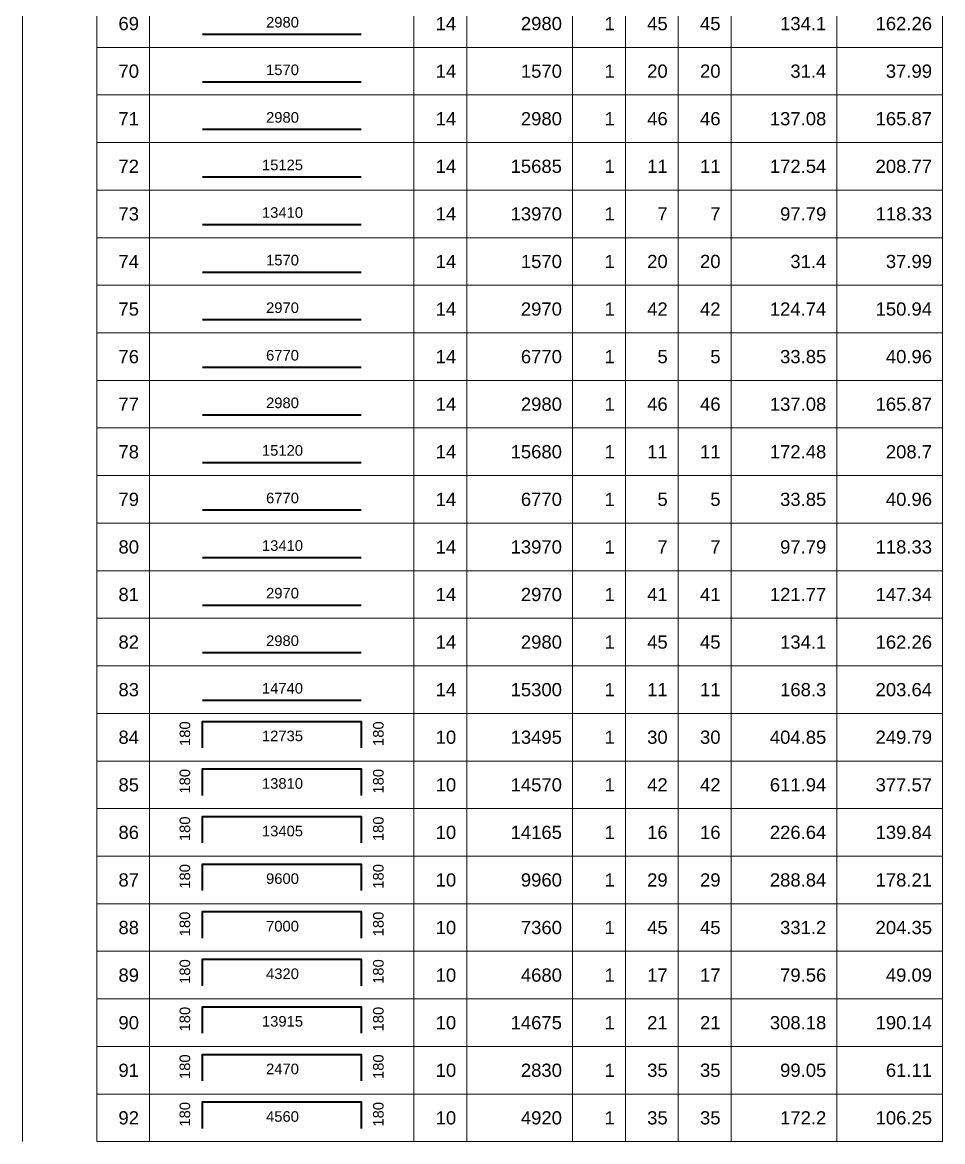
# Model space of a CAD drawing. Header units: millimetres. Extents: x -179076 to 505271, y -34263 to 117995.
# Drawn here: x -28311 to -10905, y 32337 to 53510 of the extents above; entities that cross this region are included whole.
import ezdxf
from ezdxf.enums import TextEntityAlignment as Align

# ---------------------------------------------------------------- set-up
doc = ezdxf.new("R2010")
doc.units = ezdxf.units.MM
for name, color, linetype, lineweight in [('NDC_S_REBAR', 4, 'Continuous', 35), ('NDC_S_VN TEXT', 7, 'Continuous', 20), ('NDC_Table', 3, 'Continuous', 20)]:
    doc.layers.add(name, color=color, linetype=linetype, lineweight=lineweight)
doc.styles.add('ARIAL', font='arial.ttf', dxfattribs={"width": 0.8})

# ---------------------------------------------------------------- blocks, each defined once
blk = doc.blocks.new('dang01')
at = {"layer": 'NDC_S_REBAR'}
blk.add_line((3405, -650), (6405, -650), dxfattribs=at)
at = {"layer": 'NDC_Table'}
for p, q in [((0, 0), (0, -900)), ((1405, 0), (1405, -900)), ((2405, 0), (2405, -900)), ((7405, 0), (7405, -900)), ((8405, 0), (8405, -900)), ((10405, 0), (10405, -900)), ((11405, 0), (11405, -900)), ((12405, 0), (12405, -900)), ((13405, 0), (13405, -900)), ((15405, 0), (15405, -900)), ((17405, 0), (17405, -900)), ((1405, -900), (17405, -900))]:
    blk.add_line(p, q, dxfattribs=at)
at = {"layer": 'NDC_S_VN TEXT', "style": 'ARIAL'}
for p in [(2205, -450), (8205, -450), (10205, -450), (11205, -450), (12205, -450), (13205, -450), (15205, -450), (17205, -450)]:
    blk.add_attdef('D03', text='', height=250, dxfattribs=at).set_placement(p, align=Align.MIDDLE_RIGHT)
blk.add_attdef('00000000', text='', height=200, dxfattribs=at).set_placement((4920, -425), align=Align.MIDDLE_CENTER)
blk = doc.blocks.new('dang04')
at = {"layer": 'NDC_S_REBAR'}
blk.add_lwpolyline([(3405, -650), (3405, -150), (6405, -150), (6405, -650)], dxfattribs=at)
at = {"layer": 'NDC_Table'}
for p, q in [((0, 0), (0, -900)), ((1405, 0), (1405, -900)), ((2405, 0), (2405, -900)), ((7405, 0), (7405, -900)), ((8405, 0), (8405, -900)), ((10405, 0), (10405, -900)), ((11405, 0), (11405, -900)), ((12405, 0), (12405, -900)), ((13405, 0), (13405, -900)), ((15405, 0), (15405, -900)), ((17405, 0), (17405, -900)), ((1405, -900), (17405, -900))]:
    blk.add_line(p, q, dxfattribs=at)
at = {"layer": 'NDC_S_VN TEXT', "style": 'ARIAL'}
for p in [(3073, -150), (6733, -150)]:
    blk.add_attdef('D03', text='', height=200, rotation=90, dxfattribs=at).set_placement(p, align=Align.MIDDLE_RIGHT)
for p in [(2205, -450), (8205, -450), (10205, -450), (11205, -450), (12205, -450), (13205, -450), (15205, -450), (17205, -450)]:
    blk.add_attdef('D03', text='', height=250, dxfattribs=at).set_placement(p, align=Align.MIDDLE_RIGHT)
blk.add_attdef('D03', text='', height=200, dxfattribs=at).set_placement((4920, -425), align=Align.MIDDLE_CENTER)

msp = doc.modelspace()

# ---------------------------------------------------------------- block references
at = {"layer": 'NDC_Table'}
ref = msp.add_blockref('dang01', (-28310.7, 53937.1), dxfattribs=at)
ref.add_attrib('D03', '69', dxfattribs={"layer": 'NDC_S_VN TEXT', "height": 250, "style": 'ARIAL'}).set_placement((-26105.4, 53487.1), align=Align.MIDDLE_RIGHT)
ref.add_attrib('00000000', '2980', dxfattribs={"layer": 'NDC_S_VN TEXT', "height": 200, "style": 'ARIAL'}).set_placement((-23391.1, 53512.4), align=Align.MIDDLE_CENTER)
ref.add_attrib('D03', '14', dxfattribs={"layer": 'NDC_S_VN TEXT', "height": 250, "style": 'ARIAL'}).set_placement((-20105.4, 53487.1), align=Align.MIDDLE_RIGHT)
ref.add_attrib('D03', '2980', dxfattribs={"layer": 'NDC_S_VN TEXT', "height": 250, "style": 'ARIAL'}).set_placement((-18105.4, 53487.1), align=Align.MIDDLE_RIGHT)
ref.add_attrib('D03', '1', dxfattribs={"layer": 'NDC_S_VN TEXT', "height": 250, "style": 'ARIAL'}).set_placement((-17105.4, 53487.1), align=Align.MIDDLE_RIGHT)
ref.add_attrib('D03', '45', dxfattribs={"layer": 'NDC_S_VN TEXT', "height": 250, "style": 'ARIAL'}).set_placement((-16105.4, 53487.1), align=Align.MIDDLE_RIGHT)
ref.add_attrib('D03', '45', dxfattribs={"layer": 'NDC_S_VN TEXT', "height": 250, "style": 'ARIAL'}).set_placement((-15105.4, 53487.5), align=Align.MIDDLE_RIGHT)
ref.add_attrib('D03', '134.1', dxfattribs={"layer": 'NDC_S_VN TEXT', "height": 250, "style": 'ARIAL'}).set_placement((-13105.4, 53487.1), align=Align.MIDDLE_RIGHT)
ref.add_attrib('D03', '162.26', dxfattribs={"layer": 'NDC_S_VN TEXT', "height": 250, "style": 'ARIAL'}).set_placement((-11105.4, 53487.1), align=Align.MIDDLE_RIGHT)
ref = msp.add_blockref('dang01', (-28310.7, 53037.1), dxfattribs=at)
ref.add_attrib('D03', '70', dxfattribs={"layer": 'NDC_S_VN TEXT', "height": 250, "style": 'ARIAL'}).set_placement((-26105.4, 52587.1), align=Align.MIDDLE_RIGHT)
ref.add_attrib('00000000', '1570', dxfattribs={"layer": 'NDC_S_VN TEXT', "height": 200, "style": 'ARIAL'}).set_placement((-23391.1, 52612.4), align=Align.MIDDLE_CENTER)
ref.add_attrib('D03', '14', dxfattribs={"layer": 'NDC_S_VN TEXT', "height": 250, "style": 'ARIAL'}).set_placement((-20105.4, 52587.1), align=Align.MIDDLE_RIGHT)
ref.add_attrib('D03', '1570', dxfattribs={"layer": 'NDC_S_VN TEXT', "height": 250, "style": 'ARIAL'}).set_placement((-18105.4, 52587.1), align=Align.MIDDLE_RIGHT)
ref.add_attrib('D03', '1', dxfattribs={"layer": 'NDC_S_VN TEXT', "height": 250, "style": 'ARIAL'}).set_placement((-17105.4, 52587.1), align=Align.MIDDLE_RIGHT)
ref.add_attrib('D03', '20', dxfattribs={"layer": 'NDC_S_VN TEXT', "height": 250, "style": 'ARIAL'}).set_placement((-16105.4, 52587.1), align=Align.MIDDLE_RIGHT)
ref.add_attrib('D03', '20', dxfattribs={"layer": 'NDC_S_VN TEXT', "height": 250, "style": 'ARIAL'}).set_placement((-15105.4, 52587.5), align=Align.MIDDLE_RIGHT)
ref.add_attrib('D03', '31.4', dxfattribs={"layer": 'NDC_S_VN TEXT', "height": 250, "style": 'ARIAL'}).set_placement((-13105.4, 52587.1), align=Align.MIDDLE_RIGHT)
ref.add_attrib('D03', '37.99', dxfattribs={"layer": 'NDC_S_VN TEXT', "height": 250, "style": 'ARIAL'}).set_placement((-11105.4, 52587.1), align=Align.MIDDLE_RIGHT)
ref = msp.add_blockref('dang01', (-28310.7, 52137.1), dxfattribs=at)
ref.add_attrib('D03', '71', dxfattribs={"layer": 'NDC_S_VN TEXT', "height": 250, "style": 'ARIAL'}).set_placement((-26105.4, 51687.1), align=Align.MIDDLE_RIGHT)
ref.add_attrib('00000000', '2980', dxfattribs={"layer": 'NDC_S_VN TEXT', "height": 200, "style": 'ARIAL'}).set_placement((-23391.1, 51712.4), align=Align.MIDDLE_CENTER)
ref.add_attrib('D03', '14', dxfattribs={"layer": 'NDC_S_VN TEXT', "height": 250, "style": 'ARIAL'}).set_placement((-20105.4, 51687.1), align=Align.MIDDLE_RIGHT)
ref.add_attrib('D03', '2980', dxfattribs={"layer": 'NDC_S_VN TEXT', "height": 250, "style": 'ARIAL'}).set_placement((-18105.4, 51687.1), align=Align.MIDDLE_RIGHT)
ref.add_attrib('D03', '1', dxfattribs={"layer": 'NDC_S_VN TEXT', "height": 250, "style": 'ARIAL'}).set_placement((-17105.4, 51687.1), align=Align.MIDDLE_RIGHT)
ref.add_attrib('D03', '46', dxfattribs={"layer": 'NDC_S_VN TEXT', "height": 250, "style": 'ARIAL'}).set_placement((-16105.4, 51687.1), align=Align.MIDDLE_RIGHT)
ref.add_attrib('D03', '46', dxfattribs={"layer": 'NDC_S_VN TEXT', "height": 250, "style": 'ARIAL'}).set_placement((-15105.4, 51687.5), align=Align.MIDDLE_RIGHT)
ref.add_attrib('D03', '137.08', dxfattribs={"layer": 'NDC_S_VN TEXT', "height": 250, "style": 'ARIAL'}).set_placement((-13105.4, 51687.1), align=Align.MIDDLE_RIGHT)
ref.add_attrib('D03', '165.87', dxfattribs={"layer": 'NDC_S_VN TEXT', "height": 250, "style": 'ARIAL'}).set_placement((-11105.4, 51687.1), align=Align.MIDDLE_RIGHT)
ref = msp.add_blockref('dang01', (-28310.7, 51237.1), dxfattribs=at)
ref.add_attrib('D03', '72', dxfattribs={"layer": 'NDC_S_VN TEXT', "height": 250, "style": 'ARIAL'}).set_placement((-26105.4, 50787.1), align=Align.MIDDLE_RIGHT)
ref.add_attrib('00000000', '15125', dxfattribs={"layer": 'NDC_S_VN TEXT', "height": 200, "style": 'ARIAL'}).set_placement((-23391.1, 50812.4), align=Align.MIDDLE_CENTER)
ref.add_attrib('D03', '14', dxfattribs={"layer": 'NDC_S_VN TEXT', "height": 250, "style": 'ARIAL'}).set_placement((-20105.4, 50787.1), align=Align.MIDDLE_RIGHT)
ref.add_attrib('D03', '15685', dxfattribs={"layer": 'NDC_S_VN TEXT', "height": 250, "style": 'ARIAL'}).set_placement((-18105.4, 50787.1), align=Align.MIDDLE_RIGHT)
ref.add_attrib('D03', '1', dxfattribs={"layer": 'NDC_S_VN TEXT', "height": 250, "style": 'ARIAL'}).set_placement((-17105.4, 50787.1), align=Align.MIDDLE_RIGHT)
ref.add_attrib('D03', '11', dxfattribs={"layer": 'NDC_S_VN TEXT', "height": 250, "style": 'ARIAL'}).set_placement((-16105.4, 50787.1), align=Align.MIDDLE_RIGHT)
ref.add_attrib('D03', '11', dxfattribs={"layer": 'NDC_S_VN TEXT', "height": 250, "style": 'ARIAL'}).set_placement((-15105.4, 50787.5), align=Align.MIDDLE_RIGHT)
ref.add_attrib('D03', '172.54', dxfattribs={"layer": 'NDC_S_VN TEXT', "height": 250, "style": 'ARIAL'}).set_placement((-13105.4, 50787.1), align=Align.MIDDLE_RIGHT)
ref.add_attrib('D03', '208.77', dxfattribs={"layer": 'NDC_S_VN TEXT', "height": 250, "style": 'ARIAL'}).set_placement((-11105.4, 50787.1), align=Align.MIDDLE_RIGHT)
ref = msp.add_blockref('dang01', (-28310.7, 50337.1), dxfattribs=at)
ref.add_attrib('D03', '73', dxfattribs={"layer": 'NDC_S_VN TEXT', "height": 250, "style": 'ARIAL'}).set_placement((-26105.4, 49887.1), align=Align.MIDDLE_RIGHT)
ref.add_attrib('00000000', '13410', dxfattribs={"layer": 'NDC_S_VN TEXT', "height": 200, "style": 'ARIAL'}).set_placement((-23391.1, 49912.4), align=Align.MIDDLE_CENTER)
ref.add_attrib('D03', '14', dxfattribs={"layer": 'NDC_S_VN TEXT', "height": 250, "style": 'ARIAL'}).set_placement((-20105.4, 49887.1), align=Align.MIDDLE_RIGHT)
ref.add_attrib('D03', '13970', dxfattribs={"layer": 'NDC_S_VN TEXT', "height": 250, "style": 'ARIAL'}).set_placement((-18105.4, 49887.1), align=Align.MIDDLE_RIGHT)
ref.add_attrib('D03', '1', dxfattribs={"layer": 'NDC_S_VN TEXT', "height": 250, "style": 'ARIAL'}).set_placement((-17105.4, 49887.1), align=Align.MIDDLE_RIGHT)
ref.add_attrib('D03', '7', dxfattribs={"layer": 'NDC_S_VN TEXT', "height": 250, "style": 'ARIAL'}).set_placement((-16105.4, 49887.1), align=Align.MIDDLE_RIGHT)
ref.add_attrib('D03', '7', dxfattribs={"layer": 'NDC_S_VN TEXT', "height": 250, "style": 'ARIAL'}).set_placement((-15105.4, 49887.5), align=Align.MIDDLE_RIGHT)
ref.add_attrib('D03', '97.79', dxfattribs={"layer": 'NDC_S_VN TEXT', "height": 250, "style": 'ARIAL'}).set_placement((-13105.4, 49887.1), align=Align.MIDDLE_RIGHT)
ref.add_attrib('D03', '118.33', dxfattribs={"layer": 'NDC_S_VN TEXT', "height": 250, "style": 'ARIAL'}).set_placement((-11105.4, 49887.1), align=Align.MIDDLE_RIGHT)
ref = msp.add_blockref('dang01', (-28310.7, 49437.1), dxfattribs=at)
ref.add_attrib('D03', '74', dxfattribs={"layer": 'NDC_S_VN TEXT', "height": 250, "style": 'ARIAL'}).set_placement((-26105.4, 48987.1), align=Align.MIDDLE_RIGHT)
ref.add_attrib('00000000', '1570', dxfattribs={"layer": 'NDC_S_VN TEXT', "height": 200, "style": 'ARIAL'}).set_placement((-23391.1, 49012.4), align=Align.MIDDLE_CENTER)
ref.add_attrib('D03', '14', dxfattribs={"layer": 'NDC_S_VN TEXT', "height": 250, "style": 'ARIAL'}).set_placement((-20105.4, 48987.1), align=Align.MIDDLE_RIGHT)
ref.add_attrib('D03', '1570', dxfattribs={"layer": 'NDC_S_VN TEXT', "height": 250, "style": 'ARIAL'}).set_placement((-18105.4, 48987.1), align=Align.MIDDLE_RIGHT)
ref.add_attrib('D03', '1', dxfattribs={"layer": 'NDC_S_VN TEXT', "height": 250, "style": 'ARIAL'}).set_placement((-17105.4, 48987.1), align=Align.MIDDLE_RIGHT)
ref.add_attrib('D03', '20', dxfattribs={"layer": 'NDC_S_VN TEXT', "height": 250, "style": 'ARIAL'}).set_placement((-16105.4, 48987.1), align=Align.MIDDLE_RIGHT)
ref.add_attrib('D03', '20', dxfattribs={"layer": 'NDC_S_VN TEXT', "height": 250, "style": 'ARIAL'}).set_placement((-15105.4, 48987.5), align=Align.MIDDLE_RIGHT)
ref.add_attrib('D03', '31.4', dxfattribs={"layer": 'NDC_S_VN TEXT', "height": 250, "style": 'ARIAL'}).set_placement((-13105.4, 48987.1), align=Align.MIDDLE_RIGHT)
ref.add_attrib('D03', '37.99', dxfattribs={"layer": 'NDC_S_VN TEXT', "height": 250, "style": 'ARIAL'}).set_placement((-11105.4, 48987.1), align=Align.MIDDLE_RIGHT)
ref = msp.add_blockref('dang01', (-28310.7, 48537.1), dxfattribs=at)
ref.add_attrib('D03', '75', dxfattribs={"layer": 'NDC_S_VN TEXT', "height": 250, "style": 'ARIAL'}).set_placement((-26105.4, 48087.1), align=Align.MIDDLE_RIGHT)
ref.add_attrib('00000000', '2970', dxfattribs={"layer": 'NDC_S_VN TEXT', "height": 200, "style": 'ARIAL'}).set_placement((-23391.1, 48112.4), align=Align.MIDDLE_CENTER)
ref.add_attrib('D03', '14', dxfattribs={"layer": 'NDC_S_VN TEXT', "height": 250, "style": 'ARIAL'}).set_placement((-20105.4, 48087.1), align=Align.MIDDLE_RIGHT)
ref.add_attrib('D03', '2970', dxfattribs={"layer": 'NDC_S_VN TEXT', "height": 250, "style": 'ARIAL'}).set_placement((-18105.4, 48087.1), align=Align.MIDDLE_RIGHT)
ref.add_attrib('D03', '1', dxfattribs={"layer": 'NDC_S_VN TEXT', "height": 250, "style": 'ARIAL'}).set_placement((-17105.4, 48087.1), align=Align.MIDDLE_RIGHT)
ref.add_attrib('D03', '42', dxfattribs={"layer": 'NDC_S_VN TEXT', "height": 250, "style": 'ARIAL'}).set_placement((-16105.4, 48087.1), align=Align.MIDDLE_RIGHT)
ref.add_attrib('D03', '42', dxfattribs={"layer": 'NDC_S_VN TEXT', "height": 250, "style": 'ARIAL'}).set_placement((-15105.4, 48087.5), align=Align.MIDDLE_RIGHT)
ref.add_attrib('D03', '124.74', dxfattribs={"layer": 'NDC_S_VN TEXT', "height": 250, "style": 'ARIAL'}).set_placement((-13105.4, 48087.1), align=Align.MIDDLE_RIGHT)
ref.add_attrib('D03', '150.94', dxfattribs={"layer": 'NDC_S_VN TEXT', "height": 250, "style": 'ARIAL'}).set_placement((-11105.4, 48087.1), align=Align.MIDDLE_RIGHT)
ref = msp.add_blockref('dang01', (-28310.7, 47637.1), dxfattribs=at)
ref.add_attrib('D03', '76', dxfattribs={"layer": 'NDC_S_VN TEXT', "height": 250, "style": 'ARIAL'}).set_placement((-26105.4, 47187.1), align=Align.MIDDLE_RIGHT)
ref.add_attrib('00000000', '6770', dxfattribs={"layer": 'NDC_S_VN TEXT', "height": 200, "style": 'ARIAL'}).set_placement((-23391.1, 47212.4), align=Align.MIDDLE_CENTER)
ref.add_attrib('D03', '14', dxfattribs={"layer": 'NDC_S_VN TEXT', "height": 250, "style": 'ARIAL'}).set_placement((-20105.4, 47187.1), align=Align.MIDDLE_RIGHT)
ref.add_attrib('D03', '6770', dxfattribs={"layer": 'NDC_S_VN TEXT', "height": 250, "style": 'ARIAL'}).set_placement((-18105.4, 47187.1), align=Align.MIDDLE_RIGHT)
ref.add_attrib('D03', '1', dxfattribs={"layer": 'NDC_S_VN TEXT', "height": 250, "style": 'ARIAL'}).set_placement((-17105.4, 47187.1), align=Align.MIDDLE_RIGHT)
ref.add_attrib('D03', '5', dxfattribs={"layer": 'NDC_S_VN TEXT', "height": 250, "style": 'ARIAL'}).set_placement((-16105.4, 47187.1), align=Align.MIDDLE_RIGHT)
ref.add_attrib('D03', '5', dxfattribs={"layer": 'NDC_S_VN TEXT', "height": 250, "style": 'ARIAL'}).set_placement((-15105.4, 47187.5), align=Align.MIDDLE_RIGHT)
ref.add_attrib('D03', '33.85', dxfattribs={"layer": 'NDC_S_VN TEXT', "height": 250, "style": 'ARIAL'}).set_placement((-13105.4, 47187.1), align=Align.MIDDLE_RIGHT)
ref.add_attrib('D03', '40.96', dxfattribs={"layer": 'NDC_S_VN TEXT', "height": 250, "style": 'ARIAL'}).set_placement((-11105.4, 47187.1), align=Align.MIDDLE_RIGHT)
ref = msp.add_blockref('dang01', (-28310.7, 46737.1), dxfattribs=at)
ref.add_attrib('D03', '77', dxfattribs={"layer": 'NDC_S_VN TEXT', "height": 250, "style": 'ARIAL'}).set_placement((-26105.4, 46287.1), align=Align.MIDDLE_RIGHT)
ref.add_attrib('00000000', '2980', dxfattribs={"layer": 'NDC_S_VN TEXT', "height": 200, "style": 'ARIAL'}).set_placement((-23391.1, 46312.4), align=Align.MIDDLE_CENTER)
ref.add_attrib('D03', '14', dxfattribs={"layer": 'NDC_S_VN TEXT', "height": 250, "style": 'ARIAL'}).set_placement((-20105.4, 46287.1), align=Align.MIDDLE_RIGHT)
ref.add_attrib('D03', '2980', dxfattribs={"layer": 'NDC_S_VN TEXT', "height": 250, "style": 'ARIAL'}).set_placement((-18105.4, 46287.1), align=Align.MIDDLE_RIGHT)
ref.add_attrib('D03', '1', dxfattribs={"layer": 'NDC_S_VN TEXT', "height": 250, "style": 'ARIAL'}).set_placement((-17105.4, 46287.1), align=Align.MIDDLE_RIGHT)
ref.add_attrib('D03', '46', dxfattribs={"layer": 'NDC_S_VN TEXT', "height": 250, "style": 'ARIAL'}).set_placement((-16105.4, 46287.1), align=Align.MIDDLE_RIGHT)
ref.add_attrib('D03', '46', dxfattribs={"layer": 'NDC_S_VN TEXT', "height": 250, "style": 'ARIAL'}).set_placement((-15105.4, 46287.5), align=Align.MIDDLE_RIGHT)
ref.add_attrib('D03', '137.08', dxfattribs={"layer": 'NDC_S_VN TEXT', "height": 250, "style": 'ARIAL'}).set_placement((-13105.4, 46287.1), align=Align.MIDDLE_RIGHT)
ref.add_attrib('D03', '165.87', dxfattribs={"layer": 'NDC_S_VN TEXT', "height": 250, "style": 'ARIAL'}).set_placement((-11105.4, 46287.1), align=Align.MIDDLE_RIGHT)
ref = msp.add_blockref('dang01', (-28310.7, 45837.1), dxfattribs=at)
ref.add_attrib('D03', '78', dxfattribs={"layer": 'NDC_S_VN TEXT', "height": 250, "style": 'ARIAL'}).set_placement((-26105.4, 45387.1), align=Align.MIDDLE_RIGHT)
ref.add_attrib('00000000', '15120', dxfattribs={"layer": 'NDC_S_VN TEXT', "height": 200, "style": 'ARIAL'}).set_placement((-23391.1, 45412.4), align=Align.MIDDLE_CENTER)
ref.add_attrib('D03', '14', dxfattribs={"layer": 'NDC_S_VN TEXT', "height": 250, "style": 'ARIAL'}).set_placement((-20105.4, 45387.1), align=Align.MIDDLE_RIGHT)
ref.add_attrib('D03', '15680', dxfattribs={"layer": 'NDC_S_VN TEXT', "height": 250, "style": 'ARIAL'}).set_placement((-18105.4, 45387.1), align=Align.MIDDLE_RIGHT)
ref.add_attrib('D03', '1', dxfattribs={"layer": 'NDC_S_VN TEXT', "height": 250, "style": 'ARIAL'}).set_placement((-17105.4, 45387.1), align=Align.MIDDLE_RIGHT)
ref.add_attrib('D03', '11', dxfattribs={"layer": 'NDC_S_VN TEXT', "height": 250, "style": 'ARIAL'}).set_placement((-16105.4, 45387.1), align=Align.MIDDLE_RIGHT)
ref.add_attrib('D03', '11', dxfattribs={"layer": 'NDC_S_VN TEXT', "height": 250, "style": 'ARIAL'}).set_placement((-15105.4, 45387.5), align=Align.MIDDLE_RIGHT)
ref.add_attrib('D03', '172.48', dxfattribs={"layer": 'NDC_S_VN TEXT', "height": 250, "style": 'ARIAL'}).set_placement((-13105.4, 45387.1), align=Align.MIDDLE_RIGHT)
ref.add_attrib('D03', '208.7', dxfattribs={"layer": 'NDC_S_VN TEXT', "height": 250, "style": 'ARIAL'}).set_placement((-11105.4, 45387.1), align=Align.MIDDLE_RIGHT)
ref = msp.add_blockref('dang01', (-28310.7, 44937.1), dxfattribs=at)
ref.add_attrib('D03', '79', dxfattribs={"layer": 'NDC_S_VN TEXT', "height": 250, "style": 'ARIAL'}).set_placement((-26105.4, 44487.1), align=Align.MIDDLE_RIGHT)
ref.add_attrib('00000000', '6770', dxfattribs={"layer": 'NDC_S_VN TEXT', "height": 200, "style": 'ARIAL'}).set_placement((-23391.1, 44512.4), align=Align.MIDDLE_CENTER)
ref.add_attrib('D03', '14', dxfattribs={"layer": 'NDC_S_VN TEXT', "height": 250, "style": 'ARIAL'}).set_placement((-20105.4, 44487.1), align=Align.MIDDLE_RIGHT)
ref.add_attrib('D03', '6770', dxfattribs={"layer": 'NDC_S_VN TEXT', "height": 250, "style": 'ARIAL'}).set_placement((-18105.4, 44487.1), align=Align.MIDDLE_RIGHT)
ref.add_attrib('D03', '1', dxfattribs={"layer": 'NDC_S_VN TEXT', "height": 250, "style": 'ARIAL'}).set_placement((-17105.4, 44487.1), align=Align.MIDDLE_RIGHT)
ref.add_attrib('D03', '5', dxfattribs={"layer": 'NDC_S_VN TEXT', "height": 250, "style": 'ARIAL'}).set_placement((-16105.4, 44487.1), align=Align.MIDDLE_RIGHT)
ref.add_attrib('D03', '5', dxfattribs={"layer": 'NDC_S_VN TEXT', "height": 250, "style": 'ARIAL'}).set_placement((-15105.4, 44487.5), align=Align.MIDDLE_RIGHT)
ref.add_attrib('D03', '33.85', dxfattribs={"layer": 'NDC_S_VN TEXT', "height": 250, "style": 'ARIAL'}).set_placement((-13105.4, 44487.1), align=Align.MIDDLE_RIGHT)
ref.add_attrib('D03', '40.96', dxfattribs={"layer": 'NDC_S_VN TEXT', "height": 250, "style": 'ARIAL'}).set_placement((-11105.4, 44487.1), align=Align.MIDDLE_RIGHT)
ref = msp.add_blockref('dang01', (-28310.7, 44037.1), dxfattribs=at)
ref.add_attrib('D03', '80', dxfattribs={"layer": 'NDC_S_VN TEXT', "height": 250, "style": 'ARIAL'}).set_placement((-26105.4, 43587.1), align=Align.MIDDLE_RIGHT)
ref.add_attrib('00000000', '13410', dxfattribs={"layer": 'NDC_S_VN TEXT', "height": 200, "style": 'ARIAL'}).set_placement((-23391.1, 43612.4), align=Align.MIDDLE_CENTER)
ref.add_attrib('D03', '14', dxfattribs={"layer": 'NDC_S_VN TEXT', "height": 250, "style": 'ARIAL'}).set_placement((-20105.4, 43587.1), align=Align.MIDDLE_RIGHT)
ref.add_attrib('D03', '13970', dxfattribs={"layer": 'NDC_S_VN TEXT', "height": 250, "style": 'ARIAL'}).set_placement((-18105.4, 43587.1), align=Align.MIDDLE_RIGHT)
ref.add_attrib('D03', '1', dxfattribs={"layer": 'NDC_S_VN TEXT', "height": 250, "style": 'ARIAL'}).set_placement((-17105.4, 43587.1), align=Align.MIDDLE_RIGHT)
ref.add_attrib('D03', '7', dxfattribs={"layer": 'NDC_S_VN TEXT', "height": 250, "style": 'ARIAL'}).set_placement((-16105.4, 43587.1), align=Align.MIDDLE_RIGHT)
ref.add_attrib('D03', '7', dxfattribs={"layer": 'NDC_S_VN TEXT', "height": 250, "style": 'ARIAL'}).set_placement((-15105.4, 43587.5), align=Align.MIDDLE_RIGHT)
ref.add_attrib('D03', '97.79', dxfattribs={"layer": 'NDC_S_VN TEXT', "height": 250, "style": 'ARIAL'}).set_placement((-13105.4, 43587.1), align=Align.MIDDLE_RIGHT)
ref.add_attrib('D03', '118.33', dxfattribs={"layer": 'NDC_S_VN TEXT', "height": 250, "style": 'ARIAL'}).set_placement((-11105.4, 43587.1), align=Align.MIDDLE_RIGHT)
ref = msp.add_blockref('dang01', (-28310.7, 43137.1), dxfattribs=at)
ref.add_attrib('D03', '81', dxfattribs={"layer": 'NDC_S_VN TEXT', "height": 250, "style": 'ARIAL'}).set_placement((-26105.4, 42687.1), align=Align.MIDDLE_RIGHT)
ref.add_attrib('00000000', '2970', dxfattribs={"layer": 'NDC_S_VN TEXT', "height": 200, "style": 'ARIAL'}).set_placement((-23391.1, 42712.4), align=Align.MIDDLE_CENTER)
ref.add_attrib('D03', '14', dxfattribs={"layer": 'NDC_S_VN TEXT', "height": 250, "style": 'ARIAL'}).set_placement((-20105.4, 42687.1), align=Align.MIDDLE_RIGHT)
ref.add_attrib('D03', '2970', dxfattribs={"layer": 'NDC_S_VN TEXT', "height": 250, "style": 'ARIAL'}).set_placement((-18105.4, 42687.1), align=Align.MIDDLE_RIGHT)
ref.add_attrib('D03', '1', dxfattribs={"layer": 'NDC_S_VN TEXT', "height": 250, "style": 'ARIAL'}).set_placement((-17105.4, 42687.1), align=Align.MIDDLE_RIGHT)
ref.add_attrib('D03', '41', dxfattribs={"layer": 'NDC_S_VN TEXT', "height": 250, "style": 'ARIAL'}).set_placement((-16105.4, 42687.1), align=Align.MIDDLE_RIGHT)
ref.add_attrib('D03', '41', dxfattribs={"layer": 'NDC_S_VN TEXT', "height": 250, "style": 'ARIAL'}).set_placement((-15105.4, 42687.5), align=Align.MIDDLE_RIGHT)
ref.add_attrib('D03', '121.77', dxfattribs={"layer": 'NDC_S_VN TEXT', "height": 250, "style": 'ARIAL'}).set_placement((-13105.4, 42687.1), align=Align.MIDDLE_RIGHT)
ref.add_attrib('D03', '147.34', dxfattribs={"layer": 'NDC_S_VN TEXT', "height": 250, "style": 'ARIAL'}).set_placement((-11105.4, 42687.1), align=Align.MIDDLE_RIGHT)
ref = msp.add_blockref('dang01', (-28310.7, 42237.1), dxfattribs=at)
ref.add_attrib('D03', '82', dxfattribs={"layer": 'NDC_S_VN TEXT', "height": 250, "style": 'ARIAL'}).set_placement((-26105.4, 41787.1), align=Align.MIDDLE_RIGHT)
ref.add_attrib('00000000', '2980', dxfattribs={"layer": 'NDC_S_VN TEXT', "height": 200, "style": 'ARIAL'}).set_placement((-23391.1, 41812.4), align=Align.MIDDLE_CENTER)
ref.add_attrib('D03', '14', dxfattribs={"layer": 'NDC_S_VN TEXT', "height": 250, "style": 'ARIAL'}).set_placement((-20105.4, 41787.1), align=Align.MIDDLE_RIGHT)
ref.add_attrib('D03', '2980', dxfattribs={"layer": 'NDC_S_VN TEXT', "height": 250, "style": 'ARIAL'}).set_placement((-18105.4, 41787.1), align=Align.MIDDLE_RIGHT)
ref.add_attrib('D03', '1', dxfattribs={"layer": 'NDC_S_VN TEXT', "height": 250, "style": 'ARIAL'}).set_placement((-17105.4, 41787.1), align=Align.MIDDLE_RIGHT)
ref.add_attrib('D03', '45', dxfattribs={"layer": 'NDC_S_VN TEXT', "height": 250, "style": 'ARIAL'}).set_placement((-16105.4, 41787.1), align=Align.MIDDLE_RIGHT)
ref.add_attrib('D03', '45', dxfattribs={"layer": 'NDC_S_VN TEXT', "height": 250, "style": 'ARIAL'}).set_placement((-15105.4, 41787.5), align=Align.MIDDLE_RIGHT)
ref.add_attrib('D03', '134.1', dxfattribs={"layer": 'NDC_S_VN TEXT', "height": 250, "style": 'ARIAL'}).set_placement((-13105.4, 41787.1), align=Align.MIDDLE_RIGHT)
ref.add_attrib('D03', '162.26', dxfattribs={"layer": 'NDC_S_VN TEXT', "height": 250, "style": 'ARIAL'}).set_placement((-11105.4, 41787.1), align=Align.MIDDLE_RIGHT)
ref = msp.add_blockref('dang01', (-28310.7, 41337.1), dxfattribs=at)
ref.add_attrib('D03', '83', dxfattribs={"layer": 'NDC_S_VN TEXT', "height": 250, "style": 'ARIAL'}).set_placement((-26105.4, 40887.1), align=Align.MIDDLE_RIGHT)
ref.add_attrib('00000000', '14740', dxfattribs={"layer": 'NDC_S_VN TEXT', "height": 200, "style": 'ARIAL'}).set_placement((-23391.1, 40912.4), align=Align.MIDDLE_CENTER)
ref.add_attrib('D03', '14', dxfattribs={"layer": 'NDC_S_VN TEXT', "height": 250, "style": 'ARIAL'}).set_placement((-20105.4, 40887.1), align=Align.MIDDLE_RIGHT)
ref.add_attrib('D03', '15300', dxfattribs={"layer": 'NDC_S_VN TEXT', "height": 250, "style": 'ARIAL'}).set_placement((-18105.4, 40887.1), align=Align.MIDDLE_RIGHT)
ref.add_attrib('D03', '1', dxfattribs={"layer": 'NDC_S_VN TEXT', "height": 250, "style": 'ARIAL'}).set_placement((-17105.4, 40887.1), align=Align.MIDDLE_RIGHT)
ref.add_attrib('D03', '11', dxfattribs={"layer": 'NDC_S_VN TEXT', "height": 250, "style": 'ARIAL'}).set_placement((-16105.4, 40887.1), align=Align.MIDDLE_RIGHT)
ref.add_attrib('D03', '11', dxfattribs={"layer": 'NDC_S_VN TEXT', "height": 250, "style": 'ARIAL'}).set_placement((-15105.4, 40887.5), align=Align.MIDDLE_RIGHT)
ref.add_attrib('D03', '168.3', dxfattribs={"layer": 'NDC_S_VN TEXT', "height": 250, "style": 'ARIAL'}).set_placement((-13105.4, 40887.1), align=Align.MIDDLE_RIGHT)
ref.add_attrib('D03', '203.64', dxfattribs={"layer": 'NDC_S_VN TEXT', "height": 250, "style": 'ARIAL'}).set_placement((-11105.4, 40887.1), align=Align.MIDDLE_RIGHT)
ref = msp.add_blockref('dang04', (-28310.7, 40437.1), dxfattribs=at)
ref.add_attrib('D03', '84', dxfattribs={"layer": 'NDC_S_VN TEXT', "height": 250, "style": 'ARIAL'}).set_placement((-26105.4, 39987.1), align=Align.MIDDLE_RIGHT)
ref.add_attrib('D03', '180', dxfattribs={"layer": 'NDC_S_VN TEXT', "height": 200, "rotation": 90, "style": 'ARIAL'}).set_placement((-25237.4, 40287.1), align=Align.MIDDLE_RIGHT)
ref.add_attrib('D03', '12735', dxfattribs={"layer": 'NDC_S_VN TEXT', "height": 200, "style": 'ARIAL'}).set_placement((-23391.1, 40012.4), align=Align.MIDDLE_CENTER)
ref.add_attrib('D03', '180', dxfattribs={"layer": 'NDC_S_VN TEXT', "height": 200, "rotation": 90, "style": 'ARIAL'}).set_placement((-21578.2, 40287.1), align=Align.MIDDLE_RIGHT)
ref.add_attrib('D03', '10', dxfattribs={"layer": 'NDC_S_VN TEXT', "height": 250, "style": 'ARIAL'}).set_placement((-20105.4, 39987.1), align=Align.MIDDLE_RIGHT)
ref.add_attrib('D03', '13495', dxfattribs={"layer": 'NDC_S_VN TEXT', "height": 250, "style": 'ARIAL'}).set_placement((-18105.4, 39987.1), align=Align.MIDDLE_RIGHT)
ref.add_attrib('D03', '1', dxfattribs={"layer": 'NDC_S_VN TEXT', "height": 250, "style": 'ARIAL'}).set_placement((-17105.4, 39987.1), align=Align.MIDDLE_RIGHT)
ref.add_attrib('D03', '30', dxfattribs={"layer": 'NDC_S_VN TEXT', "height": 250, "style": 'ARIAL'}).set_placement((-16105.4, 39987.1), align=Align.MIDDLE_RIGHT)
ref.add_attrib('D03', '30', dxfattribs={"layer": 'NDC_S_VN TEXT', "height": 250, "style": 'ARIAL'}).set_placement((-15105.4, 39987.5), align=Align.MIDDLE_RIGHT)
ref.add_attrib('D03', '404.85', dxfattribs={"layer": 'NDC_S_VN TEXT', "height": 250, "style": 'ARIAL'}).set_placement((-13105.4, 39987.1), align=Align.MIDDLE_RIGHT)
ref.add_attrib('D03', '249.79', dxfattribs={"layer": 'NDC_S_VN TEXT', "height": 250, "style": 'ARIAL'}).set_placement((-11105.4, 39987.1), align=Align.MIDDLE_RIGHT)
ref = msp.add_blockref('dang04', (-28310.7, 39537.1), dxfattribs=at)
ref.add_attrib('D03', '85', dxfattribs={"layer": 'NDC_S_VN TEXT', "height": 250, "style": 'ARIAL'}).set_placement((-26105.4, 39087.1), align=Align.MIDDLE_RIGHT)
ref.add_attrib('D03', '180', dxfattribs={"layer": 'NDC_S_VN TEXT', "height": 200, "rotation": 90, "style": 'ARIAL'}).set_placement((-25237.4, 39387.1), align=Align.MIDDLE_RIGHT)
ref.add_attrib('D03', '13810', dxfattribs={"layer": 'NDC_S_VN TEXT', "height": 200, "style": 'ARIAL'}).set_placement((-23391.1, 39112.4), align=Align.MIDDLE_CENTER)
ref.add_attrib('D03', '180', dxfattribs={"layer": 'NDC_S_VN TEXT', "height": 200, "rotation": 90, "style": 'ARIAL'}).set_placement((-21578.2, 39387.1), align=Align.MIDDLE_RIGHT)
ref.add_attrib('D03', '10', dxfattribs={"layer": 'NDC_S_VN TEXT', "height": 250, "style": 'ARIAL'}).set_placement((-20105.4, 39087.1), align=Align.MIDDLE_RIGHT)
ref.add_attrib('D03', '14570', dxfattribs={"layer": 'NDC_S_VN TEXT', "height": 250, "style": 'ARIAL'}).set_placement((-18105.4, 39087.1), align=Align.MIDDLE_RIGHT)
ref.add_attrib('D03', '1', dxfattribs={"layer": 'NDC_S_VN TEXT', "height": 250, "style": 'ARIAL'}).set_placement((-17105.4, 39087.1), align=Align.MIDDLE_RIGHT)
ref.add_attrib('D03', '42', dxfattribs={"layer": 'NDC_S_VN TEXT', "height": 250, "style": 'ARIAL'}).set_placement((-16105.4, 39087.1), align=Align.MIDDLE_RIGHT)
ref.add_attrib('D03', '42', dxfattribs={"layer": 'NDC_S_VN TEXT', "height": 250, "style": 'ARIAL'}).set_placement((-15105.4, 39087.5), align=Align.MIDDLE_RIGHT)
ref.add_attrib('D03', '611.94', dxfattribs={"layer": 'NDC_S_VN TEXT', "height": 250, "style": 'ARIAL'}).set_placement((-13105.4, 39087.1), align=Align.MIDDLE_RIGHT)
ref.add_attrib('D03', '377.57', dxfattribs={"layer": 'NDC_S_VN TEXT', "height": 250, "style": 'ARIAL'}).set_placement((-11105.4, 39087.1), align=Align.MIDDLE_RIGHT)
ref = msp.add_blockref('dang04', (-28310.7, 38637.1), dxfattribs=at)
ref.add_attrib('D03', '86', dxfattribs={"layer": 'NDC_S_VN TEXT', "height": 250, "style": 'ARIAL'}).set_placement((-26105.4, 38187.1), align=Align.MIDDLE_RIGHT)
ref.add_attrib('D03', '180', dxfattribs={"layer": 'NDC_S_VN TEXT', "height": 200, "rotation": 90, "style": 'ARIAL'}).set_placement((-25237.4, 38487.1), align=Align.MIDDLE_RIGHT)
ref.add_attrib('D03', '13405', dxfattribs={"layer": 'NDC_S_VN TEXT', "height": 200, "style": 'ARIAL'}).set_placement((-23391.1, 38212.4), align=Align.MIDDLE_CENTER)
ref.add_attrib('D03', '180', dxfattribs={"layer": 'NDC_S_VN TEXT', "height": 200, "rotation": 90, "style": 'ARIAL'}).set_placement((-21578.2, 38487.1), align=Align.MIDDLE_RIGHT)
ref.add_attrib('D03', '10', dxfattribs={"layer": 'NDC_S_VN TEXT', "height": 250, "style": 'ARIAL'}).set_placement((-20105.4, 38187.1), align=Align.MIDDLE_RIGHT)
ref.add_attrib('D03', '14165', dxfattribs={"layer": 'NDC_S_VN TEXT', "height": 250, "style": 'ARIAL'}).set_placement((-18105.4, 38187.1), align=Align.MIDDLE_RIGHT)
ref.add_attrib('D03', '1', dxfattribs={"layer": 'NDC_S_VN TEXT', "height": 250, "style": 'ARIAL'}).set_placement((-17105.4, 38187.1), align=Align.MIDDLE_RIGHT)
ref.add_attrib('D03', '16', dxfattribs={"layer": 'NDC_S_VN TEXT', "height": 250, "style": 'ARIAL'}).set_placement((-16105.4, 38187.1), align=Align.MIDDLE_RIGHT)
ref.add_attrib('D03', '16', dxfattribs={"layer": 'NDC_S_VN TEXT', "height": 250, "style": 'ARIAL'}).set_placement((-15105.4, 38187.5), align=Align.MIDDLE_RIGHT)
ref.add_attrib('D03', '226.64', dxfattribs={"layer": 'NDC_S_VN TEXT', "height": 250, "style": 'ARIAL'}).set_placement((-13105.4, 38187.1), align=Align.MIDDLE_RIGHT)
ref.add_attrib('D03', '139.84', dxfattribs={"layer": 'NDC_S_VN TEXT', "height": 250, "style": 'ARIAL'}).set_placement((-11105.4, 38187.1), align=Align.MIDDLE_RIGHT)
ref = msp.add_blockref('dang04', (-28310.7, 37737.1), dxfattribs=at)
ref.add_attrib('D03', '87', dxfattribs={"layer": 'NDC_S_VN TEXT', "height": 250, "style": 'ARIAL'}).set_placement((-26105.4, 37287.1), align=Align.MIDDLE_RIGHT)
ref.add_attrib('D03', '180', dxfattribs={"layer": 'NDC_S_VN TEXT', "height": 200, "rotation": 90, "style": 'ARIAL'}).set_placement((-25237.4, 37587.1), align=Align.MIDDLE_RIGHT)
ref.add_attrib('D03', '9600', dxfattribs={"layer": 'NDC_S_VN TEXT', "height": 200, "style": 'ARIAL'}).set_placement((-23391.1, 37312.4), align=Align.MIDDLE_CENTER)
ref.add_attrib('D03', '180', dxfattribs={"layer": 'NDC_S_VN TEXT', "height": 200, "rotation": 90, "style": 'ARIAL'}).set_placement((-21578.2, 37587.1), align=Align.MIDDLE_RIGHT)
ref.add_attrib('D03', '10', dxfattribs={"layer": 'NDC_S_VN TEXT', "height": 250, "style": 'ARIAL'}).set_placement((-20105.4, 37287.1), align=Align.MIDDLE_RIGHT)
ref.add_attrib('D03', '9960', dxfattribs={"layer": 'NDC_S_VN TEXT', "height": 250, "style": 'ARIAL'}).set_placement((-18105.4, 37287.1), align=Align.MIDDLE_RIGHT)
ref.add_attrib('D03', '1', dxfattribs={"layer": 'NDC_S_VN TEXT', "height": 250, "style": 'ARIAL'}).set_placement((-17105.4, 37287.1), align=Align.MIDDLE_RIGHT)
ref.add_attrib('D03', '29', dxfattribs={"layer": 'NDC_S_VN TEXT', "height": 250, "style": 'ARIAL'}).set_placement((-16105.4, 37287.1), align=Align.MIDDLE_RIGHT)
ref.add_attrib('D03', '29', dxfattribs={"layer": 'NDC_S_VN TEXT', "height": 250, "style": 'ARIAL'}).set_placement((-15105.4, 37287.5), align=Align.MIDDLE_RIGHT)
ref.add_attrib('D03', '288.84', dxfattribs={"layer": 'NDC_S_VN TEXT', "height": 250, "style": 'ARIAL'}).set_placement((-13105.4, 37287.1), align=Align.MIDDLE_RIGHT)
ref.add_attrib('D03', '178.21', dxfattribs={"layer": 'NDC_S_VN TEXT', "height": 250, "style": 'ARIAL'}).set_placement((-11105.4, 37287.1), align=Align.MIDDLE_RIGHT)
ref = msp.add_blockref('dang04', (-28310.7, 36837.1), dxfattribs=at)
ref.add_attrib('D03', '88', dxfattribs={"layer": 'NDC_S_VN TEXT', "height": 250, "style": 'ARIAL'}).set_placement((-26105.4, 36387.1), align=Align.MIDDLE_RIGHT)
ref.add_attrib('D03', '180', dxfattribs={"layer": 'NDC_S_VN TEXT', "height": 200, "rotation": 90, "style": 'ARIAL'}).set_placement((-25237.4, 36687.1), align=Align.MIDDLE_RIGHT)
ref.add_attrib('D03', '7000', dxfattribs={"layer": 'NDC_S_VN TEXT', "height": 200, "style": 'ARIAL'}).set_placement((-23391.1, 36412.4), align=Align.MIDDLE_CENTER)
ref.add_attrib('D03', '180', dxfattribs={"layer": 'NDC_S_VN TEXT', "height": 200, "rotation": 90, "style": 'ARIAL'}).set_placement((-21578.2, 36687.1), align=Align.MIDDLE_RIGHT)
ref.add_attrib('D03', '10', dxfattribs={"layer": 'NDC_S_VN TEXT', "height": 250, "style": 'ARIAL'}).set_placement((-20105.4, 36387.1), align=Align.MIDDLE_RIGHT)
ref.add_attrib('D03', '7360', dxfattribs={"layer": 'NDC_S_VN TEXT', "height": 250, "style": 'ARIAL'}).set_placement((-18105.4, 36387.1), align=Align.MIDDLE_RIGHT)
ref.add_attrib('D03', '1', dxfattribs={"layer": 'NDC_S_VN TEXT', "height": 250, "style": 'ARIAL'}).set_placement((-17105.4, 36387.1), align=Align.MIDDLE_RIGHT)
ref.add_attrib('D03', '45', dxfattribs={"layer": 'NDC_S_VN TEXT', "height": 250, "style": 'ARIAL'}).set_placement((-16105.4, 36387.1), align=Align.MIDDLE_RIGHT)
ref.add_attrib('D03', '45', dxfattribs={"layer": 'NDC_S_VN TEXT', "height": 250, "style": 'ARIAL'}).set_placement((-15105.4, 36387.5), align=Align.MIDDLE_RIGHT)
ref.add_attrib('D03', '331.2', dxfattribs={"layer": 'NDC_S_VN TEXT', "height": 250, "style": 'ARIAL'}).set_placement((-13105.4, 36387.1), align=Align.MIDDLE_RIGHT)
ref.add_attrib('D03', '204.35', dxfattribs={"layer": 'NDC_S_VN TEXT', "height": 250, "style": 'ARIAL'}).set_placement((-11105.4, 36387.1), align=Align.MIDDLE_RIGHT)
ref = msp.add_blockref('dang04', (-28310.7, 35937.1), dxfattribs=at)
ref.add_attrib('D03', '89', dxfattribs={"layer": 'NDC_S_VN TEXT', "height": 250, "style": 'ARIAL'}).set_placement((-26105.4, 35487.1), align=Align.MIDDLE_RIGHT)
ref.add_attrib('D03', '180', dxfattribs={"layer": 'NDC_S_VN TEXT', "height": 200, "rotation": 90, "style": 'ARIAL'}).set_placement((-25237.4, 35787.1), align=Align.MIDDLE_RIGHT)
ref.add_attrib('D03', '4320', dxfattribs={"layer": 'NDC_S_VN TEXT', "height": 200, "style": 'ARIAL'}).set_placement((-23391.1, 35512.4), align=Align.MIDDLE_CENTER)
ref.add_attrib('D03', '180', dxfattribs={"layer": 'NDC_S_VN TEXT', "height": 200, "rotation": 90, "style": 'ARIAL'}).set_placement((-21578.2, 35787.1), align=Align.MIDDLE_RIGHT)
ref.add_attrib('D03', '10', dxfattribs={"layer": 'NDC_S_VN TEXT', "height": 250, "style": 'ARIAL'}).set_placement((-20105.4, 35487.1), align=Align.MIDDLE_RIGHT)
ref.add_attrib('D03', '4680', dxfattribs={"layer": 'NDC_S_VN TEXT', "height": 250, "style": 'ARIAL'}).set_placement((-18105.4, 35487.1), align=Align.MIDDLE_RIGHT)
ref.add_attrib('D03', '1', dxfattribs={"layer": 'NDC_S_VN TEXT', "height": 250, "style": 'ARIAL'}).set_placement((-17105.4, 35487.1), align=Align.MIDDLE_RIGHT)
ref.add_attrib('D03', '17', dxfattribs={"layer": 'NDC_S_VN TEXT', "height": 250, "style": 'ARIAL'}).set_placement((-16105.4, 35487.1), align=Align.MIDDLE_RIGHT)
ref.add_attrib('D03', '17', dxfattribs={"layer": 'NDC_S_VN TEXT', "height": 250, "style": 'ARIAL'}).set_placement((-15105.4, 35487.5), align=Align.MIDDLE_RIGHT)
ref.add_attrib('D03', '79.56', dxfattribs={"layer": 'NDC_S_VN TEXT', "height": 250, "style": 'ARIAL'}).set_placement((-13105.4, 35487.1), align=Align.MIDDLE_RIGHT)
ref.add_attrib('D03', '49.09', dxfattribs={"layer": 'NDC_S_VN TEXT', "height": 250, "style": 'ARIAL'}).set_placement((-11105.4, 35487.1), align=Align.MIDDLE_RIGHT)
ref = msp.add_blockref('dang04', (-28310.7, 35037.1), dxfattribs=at)
ref.add_attrib('D03', '90', dxfattribs={"layer": 'NDC_S_VN TEXT', "height": 250, "style": 'ARIAL'}).set_placement((-26105.4, 34587.1), align=Align.MIDDLE_RIGHT)
ref.add_attrib('D03', '180', dxfattribs={"layer": 'NDC_S_VN TEXT', "height": 200, "rotation": 90, "style": 'ARIAL'}).set_placement((-25237.4, 34887.1), align=Align.MIDDLE_RIGHT)
ref.add_attrib('D03', '13915', dxfattribs={"layer": 'NDC_S_VN TEXT', "height": 200, "style": 'ARIAL'}).set_placement((-23391.1, 34612.4), align=Align.MIDDLE_CENTER)
ref.add_attrib('D03', '180', dxfattribs={"layer": 'NDC_S_VN TEXT', "height": 200, "rotation": 90, "style": 'ARIAL'}).set_placement((-21578.2, 34887.1), align=Align.MIDDLE_RIGHT)
ref.add_attrib('D03', '10', dxfattribs={"layer": 'NDC_S_VN TEXT', "height": 250, "style": 'ARIAL'}).set_placement((-20105.4, 34587.1), align=Align.MIDDLE_RIGHT)
ref.add_attrib('D03', '14675', dxfattribs={"layer": 'NDC_S_VN TEXT', "height": 250, "style": 'ARIAL'}).set_placement((-18105.4, 34587.1), align=Align.MIDDLE_RIGHT)
ref.add_attrib('D03', '1', dxfattribs={"layer": 'NDC_S_VN TEXT', "height": 250, "style": 'ARIAL'}).set_placement((-17105.4, 34587.1), align=Align.MIDDLE_RIGHT)
ref.add_attrib('D03', '21', dxfattribs={"layer": 'NDC_S_VN TEXT', "height": 250, "style": 'ARIAL'}).set_placement((-16105.4, 34587.1), align=Align.MIDDLE_RIGHT)
ref.add_attrib('D03', '21', dxfattribs={"layer": 'NDC_S_VN TEXT', "height": 250, "style": 'ARIAL'}).set_placement((-15105.4, 34587.5), align=Align.MIDDLE_RIGHT)
ref.add_attrib('D03', '308.18', dxfattribs={"layer": 'NDC_S_VN TEXT', "height": 250, "style": 'ARIAL'}).set_placement((-13105.4, 34587.1), align=Align.MIDDLE_RIGHT)
ref.add_attrib('D03', '190.14', dxfattribs={"layer": 'NDC_S_VN TEXT', "height": 250, "style": 'ARIAL'}).set_placement((-11105.4, 34587.1), align=Align.MIDDLE_RIGHT)
ref = msp.add_blockref('dang04', (-28310.7, 34137.1), dxfattribs=at)
ref.add_attrib('D03', '91', dxfattribs={"layer": 'NDC_S_VN TEXT', "height": 250, "style": 'ARIAL'}).set_placement((-26105.4, 33687.1), align=Align.MIDDLE_RIGHT)
ref.add_attrib('D03', '180', dxfattribs={"layer": 'NDC_S_VN TEXT', "height": 200, "rotation": 90, "style": 'ARIAL'}).set_placement((-25237.4, 33987.1), align=Align.MIDDLE_RIGHT)
ref.add_attrib('D03', '2470', dxfattribs={"layer": 'NDC_S_VN TEXT', "height": 200, "style": 'ARIAL'}).set_placement((-23391.1, 33712.4), align=Align.MIDDLE_CENTER)
ref.add_attrib('D03', '180', dxfattribs={"layer": 'NDC_S_VN TEXT', "height": 200, "rotation": 90, "style": 'ARIAL'}).set_placement((-21578.2, 33987.1), align=Align.MIDDLE_RIGHT)
ref.add_attrib('D03', '10', dxfattribs={"layer": 'NDC_S_VN TEXT', "height": 250, "style": 'ARIAL'}).set_placement((-20105.4, 33687.1), align=Align.MIDDLE_RIGHT)
ref.add_attrib('D03', '2830', dxfattribs={"layer": 'NDC_S_VN TEXT', "height": 250, "style": 'ARIAL'}).set_placement((-18105.4, 33687.1), align=Align.MIDDLE_RIGHT)
ref.add_attrib('D03', '1', dxfattribs={"layer": 'NDC_S_VN TEXT', "height": 250, "style": 'ARIAL'}).set_placement((-17105.4, 33687.1), align=Align.MIDDLE_RIGHT)
ref.add_attrib('D03', '35', dxfattribs={"layer": 'NDC_S_VN TEXT', "height": 250, "style": 'ARIAL'}).set_placement((-16105.4, 33687.1), align=Align.MIDDLE_RIGHT)
ref.add_attrib('D03', '35', dxfattribs={"layer": 'NDC_S_VN TEXT', "height": 250, "style": 'ARIAL'}).set_placement((-15105.4, 33687.5), align=Align.MIDDLE_RIGHT)
ref.add_attrib('D03', '99.05', dxfattribs={"layer": 'NDC_S_VN TEXT', "height": 250, "style": 'ARIAL'}).set_placement((-13105.4, 33687.1), align=Align.MIDDLE_RIGHT)
ref.add_attrib('D03', '61.11', dxfattribs={"layer": 'NDC_S_VN TEXT', "height": 250, "style": 'ARIAL'}).set_placement((-11105.4, 33687.1), align=Align.MIDDLE_RIGHT)
ref = msp.add_blockref('dang04', (-28310.7, 33237.1), dxfattribs=at)
ref.add_attrib('D03', '92', dxfattribs={"layer": 'NDC_S_VN TEXT', "height": 250, "style": 'ARIAL'}).set_placement((-26105.4, 32787.1), align=Align.MIDDLE_RIGHT)
ref.add_attrib('D03', '180', dxfattribs={"layer": 'NDC_S_VN TEXT', "height": 200, "rotation": 90, "style": 'ARIAL'}).set_placement((-25237.4, 33087.1), align=Align.MIDDLE_RIGHT)
ref.add_attrib('D03', '4560', dxfattribs={"layer": 'NDC_S_VN TEXT', "height": 200, "style": 'ARIAL'}).set_placement((-23391.1, 32812.4), align=Align.MIDDLE_CENTER)
ref.add_attrib('D03', '180', dxfattribs={"layer": 'NDC_S_VN TEXT', "height": 200, "rotation": 90, "style": 'ARIAL'}).set_placement((-21578.2, 33087.1), align=Align.MIDDLE_RIGHT)
ref.add_attrib('D03', '10', dxfattribs={"layer": 'NDC_S_VN TEXT', "height": 250, "style": 'ARIAL'}).set_placement((-20105.4, 32787.1), align=Align.MIDDLE_RIGHT)
ref.add_attrib('D03', '4920', dxfattribs={"layer": 'NDC_S_VN TEXT', "height": 250, "style": 'ARIAL'}).set_placement((-18105.4, 32787.1), align=Align.MIDDLE_RIGHT)
ref.add_attrib('D03', '1', dxfattribs={"layer": 'NDC_S_VN TEXT', "height": 250, "style": 'ARIAL'}).set_placement((-17105.4, 32787.1), align=Align.MIDDLE_RIGHT)
ref.add_attrib('D03', '35', dxfattribs={"layer": 'NDC_S_VN TEXT', "height": 250, "style": 'ARIAL'}).set_placement((-16105.4, 32787.1), align=Align.MIDDLE_RIGHT)
ref.add_attrib('D03', '35', dxfattribs={"layer": 'NDC_S_VN TEXT', "height": 250, "style": 'ARIAL'}).set_placement((-15105.4, 32787.5), align=Align.MIDDLE_RIGHT)
ref.add_attrib('D03', '172.2', dxfattribs={"layer": 'NDC_S_VN TEXT', "height": 250, "style": 'ARIAL'}).set_placement((-13105.4, 32787.1), align=Align.MIDDLE_RIGHT)
ref.add_attrib('D03', '106.25', dxfattribs={"layer": 'NDC_S_VN TEXT', "height": 250, "style": 'ARIAL'}).set_placement((-11105.4, 32787.1), align=Align.MIDDLE_RIGHT)

doc.saveas('drawing.dxf')
